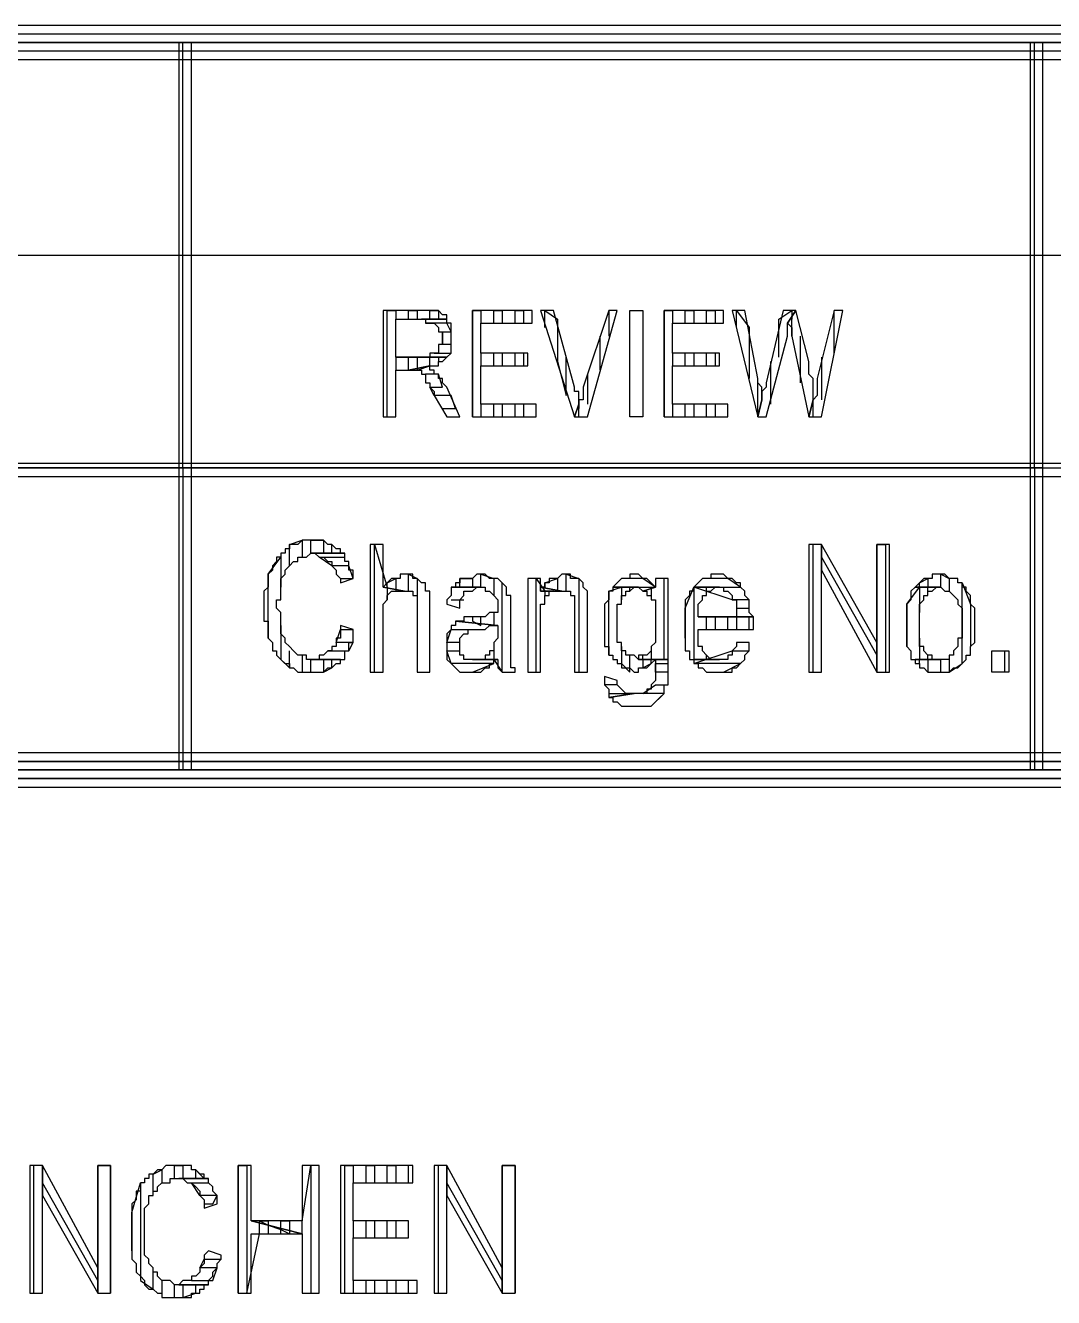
# Model space of a CAD drawing. Extents: x 0 to 594, y 0 to 420.
# Drawn here: x 540.3 to 564.45, y 52.6 to 82.5 of the extents above; entities that cross this region are included whole.
import ezdxf

# ---------------------------------------------------------------- set-up
doc = ezdxf.new("R2010")
doc.units = 0

msp = doc.modelspace()

# ---------------------------------------------------------------- linework, layer by layer
at = {"layer": 'GT_1', "flags": 128}
for points in [[(404, 82.5), (404, 81.7), (584, 81.7), (584, 82.5), (404, 82.5)], [(404, 81.9), (584, 81.9), (584, 82.1), (404, 82.1), (404, 82.3), (584, 82.3)], [(404, 82.1), (584, 82.1)], [(543.9, 72.1), (544.2, 72.1), (544.2, 82.1), (543.9, 82.1), (543.9, 72.1)], [(544, 72.1), (544, 82.1)], [(563.9, 72.1), (564.2, 72.1), (564.2, 82.1), (563.9, 82.1), (563.9, 72.1)], [(564, 72.1), (564, 82.1)], [(404, 77.1), (584, 77.1)], [(549.6, 75.8), (548.7, 75.8), (548.7, 73.3), (549, 73.3), (549, 74.4), (549.3, 74.4), (549.8, 74.5), (549.8, 74.5), (549.9, 74.5), (549.9, 74.5), (550, 74.5), (550, 74.6), (550.1, 74.6), (550.1, 74.6), (550.2, 74.7), (550.2, 74.7), (550.2, 74.7), (549, 74.7), (549, 75.6), (549.6, 75.6), (550.2, 75.6), (550.2, 75.7), (550.1, 75.7), (550.1, 75.7), (550, 75.8), (550, 75.8), (550, 75.8), (549.9, 75.8), (549.9, 75.8), (549.8, 75.8), (549.8, 75.8), (549.7, 75.8), (549.6, 75.8)], [(548.8, 73.3), (548.8, 75.8), (549, 75.8), (549, 75.6)], [(549.3, 75.6), (549.3, 75.8), (549.5, 75.8), (549.5, 75.6)], [(549.8, 75.6), (549.8, 75.8), (550, 75.8), (550, 75.6)], [(550.8, 73.3), (550.8, 75.8), (551, 75.8), (551, 75.5)], [(552.2, 75.8), (550.8, 75.8), (550.8, 73.3), (552.3, 73.3), (552.3, 73.6), (551, 73.6), (551, 74.5), (552.1, 74.5), (552.1, 74.8), (551, 74.8), (551, 75.5), (552.2, 75.5), (552.2, 75.8)], [(551.3, 75.5), (551.3, 75.8), (551.5, 75.8), (551.5, 75.5)], [(551.8, 75.5), (551.8, 75.8), (552, 75.8), (552, 75.5)], [(552.7, 75.8), (552.4, 75.8), (553.2, 73.3), (553.3, 73.6), (553.3, 73.7), (553.3, 73.7), (553.3, 73.8), (553.3, 73.9), (553.2, 73.9), (553.2, 74), (552.7, 75.8)], [(552.5, 75.4), (552.5, 75.8), (552.8, 75.6), (552.8, 74.6), (553, 73.8), (553, 74.7)], [(554.2, 75.8), (554, 75.8), (553.4, 74), (553.4, 74), (553.4, 73.9), (553.4, 73.9), (553.4, 73.8), (553.4, 73.7), (553.3, 73.7), (553.3, 73.6), (553.2, 73.3), (553.5, 73.3), (554.2, 75.8)], [(554, 75.8), (554, 75.2)], [(554.5, 73.3), (554.5, 75.8)], [(554.5, 73.3), (554.5, 75.8), (554.8, 75.8), (554.8, 73.3), (554.5, 73.3)], [(555.3, 73.3), (555.3, 75.8), (555.5, 75.8), (555.5, 75.5)], [(556.7, 75.8), (555.3, 75.8), (555.3, 73.3), (556.8, 73.3), (556.8, 73.6), (555.5, 73.6), (555.5, 74.5), (556.6, 74.5), (556.6, 74.8), (555.5, 74.8), (555.5, 75.5), (556.7, 75.5), (556.7, 75.8)], [(555.8, 75.5), (555.8, 75.8), (556, 75.8), (556, 75.5)], [(556.3, 75.5), (556.3, 75.8), (556.5, 75.8), (556.5, 75.5)], [(557.2, 75.8), (556.9, 75.8), (557.5, 73.3), (557.6, 73.7), (557.6, 73.7), (557.6, 73.8), (557.6, 73.8), (557.6, 73.9), (557.6, 74), (557.5, 74.1), (557.5, 74.1), (557.5, 74.2), (557.2, 75.8)], [(557, 75.4), (557, 75.8), (557.3, 75.4), (557.3, 74.2)], [(558.4, 75.8), (558.1, 75.8), (557.7, 74.1), (557.7, 74.1), (557.7, 74.1), (557.7, 74), (557.7, 74), (557.6, 73.9), (557.6, 73.8), (557.6, 73.7), (557.5, 73.3), (557.7, 73.3), (558.2, 75.2), (558.2, 75.3), (558.2, 75.3), (558.2, 75.4), (558.2, 75.4), (558.2, 75.5), (558.4, 75.8)], [(558, 74.7), (558, 75.6), (558.3, 75.8), (558.3, 75.6)], [(558.4, 75.8), (558.2, 75.5), (558.2, 75.5), (558.3, 75.4), (558.3, 75.3), (558.3, 75.2), (558.7, 73.3), (558.8, 73.7), (558.8, 73.7), (558.8, 73.8), (558.8, 73.9), (558.8, 73.9), (558.8, 74), (558.8, 74.1), (558.8, 74.1), (558.8, 74.2), (558.7, 74.3), (558.7, 74.3), (558.7, 74.4), (558.7, 74.5), (558.7, 74.6), (558.4, 75.8)], [(559.5, 75.8), (559.3, 75.8), (558.9, 74.2), (558.9, 74.1), (558.9, 74.1), (558.9, 74), (558.9, 73.9), (558.9, 73.9), (558.9, 73.8), (558.8, 73.7), (558.8, 73.7), (558.7, 73.3), (559, 73.3), (559.5, 75.8)], [(559.3, 74.8), (559.3, 75.8)], [(550.2, 75.6), (549.6, 75.6), (549.7, 75.6), (549.7, 75.5), (549.8, 75.5), (549.8, 75.5), (549.9, 75.5), (549.9, 75.5), (550, 75.4), (550, 75.4), (550, 75.3), (550.1, 75.3), (550.1, 75.2), (550.1, 75.1), (550.1, 75.1), (550.1, 75), (550, 75), (550, 74.9), (550, 74.9), (550, 74.8), (549.9, 74.8), (549.9, 74.8), (549.8, 74.8), (549.8, 74.7), (549.7, 74.7), (549.6, 74.7), (549.6, 74.7), (549, 74.7), (550.2, 74.7), (550.3, 74.8), (550.3, 74.8), (550.3, 74.9), (550.3, 74.9), (550.3, 75), (550.3, 75.1), (550.3, 75.1), (550.3, 75.2), (550.3, 75.3), (550.3, 75.3), (550.3, 75.4), (550.3, 75.5), (550.3, 75.5), (550.2, 75.5), (550.2, 75.6)], [(549.9, 74.8), (550.3, 74.8), (550.3, 75), (550.1, 75), (550.1, 75.3), (550.3, 75.3), (550.2, 75.5), (549.7, 75.5)], [(558.3, 75.2), (558.3, 75.6)], [(553.8, 74.4), (553.8, 75.2)], [(558.5, 75.2), (558.5, 74.1)], [(551, 74.8), (551, 74.5)], [(551.3, 74.5), (551.3, 74.8)], [(551.5, 74.8), (551.5, 74.5)], [(551.8, 74.5), (551.8, 74.8)], [(552, 74.8), (552, 74.5)], [(555.5, 74.8), (555.5, 74.5)], [(555.8, 74.5), (555.8, 74.8)], [(556, 74.8), (556, 74.5)], [(556.3, 74.5), (556.3, 74.8)], [(556.5, 74.8), (556.5, 74.5)], [(549, 74.7), (549, 74.4), (549.3, 74.4), (549.3, 74.7)], [(549.8, 74.5), (549.3, 74.4), (549.4, 74.4), (549.4, 74.4), (549.5, 74.4), (549.5, 74.4), (549.5, 74.4), (549.6, 74.4), (549.6, 74.3), (549.6, 74.3), (549.7, 74.3), (549.7, 74.2), (549.7, 74.1), (549.8, 74.1), (549.8, 74), (549.8, 74), (549.9, 73.9), (549.9, 73.8), (550.2, 73.3), (550.5, 73.3), (550.2, 74), (550.1, 74.1), (550.1, 74.1), (550.1, 74.2), (550, 74.2), (550, 74.3), (549.9, 74.3), (549.9, 74.4), (549.9, 74.4), (549.8, 74.4), (549.8, 74.5)], [(549.5, 74.7), (549.5, 74.4), (549.8, 74.5), (549.8, 74.7)], [(550, 74.7), (550, 74.6)], [(557.8, 74.6), (557.8, 73.6)], [(559, 74.7), (559, 73.7)], [(550.1, 73.5), (550.4, 73.5), (550.3, 73.8), (549.9, 73.8), (549.8, 74), (550.1, 74), (550, 74.3), (549.7, 74.3)], [(553.5, 74.3), (553.5, 73.6)], [(557.5, 73.5), (557.5, 74.1)], [(558.8, 73.5), (558.8, 74)], [(551, 73.6), (551, 73.3), (551.3, 73.3), (551.3, 73.6)], [(551.5, 73.6), (551.5, 73.3), (551.8, 73.3), (551.8, 73.6)], [(552, 73.6), (552, 73.3)], [(553.3, 73.7), (553.3, 73.5)], [(555.5, 73.6), (555.5, 73.3), (555.8, 73.3), (555.8, 73.6)], [(556, 73.6), (556, 73.3), (556.3, 73.3), (556.3, 73.6)], [(556.5, 73.6), (556.5, 73.3)], [(553.3, 73.3), (553.3, 73.5)], [(557.5, 73.3), (557.5, 73.5)], [(558.8, 73.3), (558.8, 73.5)], [(404, 72.2), (404, 71.9), (584, 71.9), (584, 72.2), (404, 72.2)], [(404, 72.1), (584, 72.1)], [(404, 72.1), (584, 72.1)], [(564, 72.1), (544, 72.1), (524, 72.1), (504, 72.1), (484, 72.1), (464, 72.1)], [(540.5, 72.1), (540.9, 72.1)], [(542.7, 72.1), (549.7, 72.1)], [(544.2, 72.1), (543.9, 72.1), (543.9, 65), (544.2, 65), (544.2, 72.1)], [(544, 72.1), (544, 65)], [(551.5, 72.1), (551.9, 72.1)], [(553.7, 72.1), (560.7, 72.1)], [(562.5, 72.1), (562.9, 72.1)], [(564.2, 72.1), (563.9, 72.1), (563.9, 65), (564.2, 65), (564.2, 72.1)], [(564, 72.1), (564, 65)], [(547.1, 70.4), (547, 70.4), (547, 70.4), (546.9, 70.4), (546.8, 70.4), (546.8, 70.4), (546.7, 70.3), (546.7, 70.3), (546.6, 70.3), (546.5, 70.3), (546.5, 70.2), (546.4, 70.2), (546.4, 70.1), (546.3, 70.1), (546.3, 70), (546.2, 70), (546.2, 69.9), (546.1, 69.8), (546.1, 69.8), (546.1, 69.7), (546.1, 69.7), (546, 69.6), (546, 69.5), (546, 69.5), (546, 69.4), (546, 69.3), (545.9, 69.2), (545.9, 69.1), (545.9, 69), (545.9, 69), (545.9, 68.9), (545.9, 68.8), (545.9, 68.7), (545.9, 68.6), (545.9, 68.5), (546, 68.5), (546, 68.4), (546, 68.3), (546, 68.2), (546, 68.1), (546, 68.1), (546.1, 68), (546.1, 67.9), (546.1, 67.8), (546.2, 67.8), (546.2, 67.7), (546.3, 67.6), (546.3, 67.6), (546.4, 67.5), (546.4, 67.5), (546.5, 67.5), (546.5, 67.4), (546.6, 67.4), (546.6, 67.4), (546.7, 67.3), (546.8, 67.3), (546.8, 67.3), (546.9, 67.3), (547, 67.3), (547, 67.3), (547.1, 67.3), (547.1, 67.3), (547.2, 67.3), (547.3, 67.3), (547.3, 67.3), (547.4, 67.4), (547.5, 67.4), (547.5, 67.4), (547.6, 67.5), (547.6, 67.5), (547.7, 67.5), (547.7, 67.6), (547, 67.6), (547, 67.6), (546.9, 67.6), (546.9, 67.7), (546.8, 67.7), (546.7, 67.7), (546.7, 67.7), (546.6, 67.8), (546.6, 67.8), (546.5, 67.9), (546.5, 67.9), (546.4, 68), (546.4, 68), (546.4, 68.1), (546.3, 68.2), (546.3, 68.2), (546.3, 68.3), (546.3, 68.4), (546.3, 68.4), (546.3, 68.5), (546.3, 68.6), (546.3, 68.7), (546.2, 68.8), (546.2, 68.9), (546.2, 69), (546.3, 69), (546.3, 69.1), (546.3, 69.2), (546.3, 69.3), (546.3, 69.4), (546.3, 69.4), (546.3, 69.5), (546.4, 69.6), (546.4, 69.7), (546.4, 69.7), (546.5, 69.8), (546.5, 69.8), (546.6, 69.9), (546.6, 69.9), (546.7, 69.9), (546.7, 70), (546.8, 70), (546.8, 70), (546.9, 70), (547, 70.1), (547, 70.1), (547.8, 70.1), (547.7, 70.1), (547.7, 70.2), (547.6, 70.2), (547.6, 70.2), (547.5, 70.3), (547.5, 70.3), (547.4, 70.3), (547.3, 70.4), (547.3, 70.4), (547.2, 70.4), (547.1, 70.4), (547.1, 70.4)], [(546.5, 69.8), (546.5, 70.3), (546.8, 70.4), (546.8, 70)], [(547, 70.1), (547, 70.4), (547.3, 70.4), (547.3, 70.1)], [(547.5, 70.1), (547.5, 70.3)], [(548.7, 70.3), (548.4, 70.3), (548.4, 67.3), (548.7, 67.3), (548.7, 68.5), (548.7, 68.6), (548.7, 68.7), (548.7, 68.8), (548.7, 68.9), (548.7, 68.9), (548.8, 69), (548.8, 69.1), (548.8, 69.1), (548.9, 69.2), (549, 69.2), (549, 69.2), (549.1, 69.2), (549.2, 69.2), (548.7, 69.3), (548.7, 70.3)], [(548.5, 67.3), (548.5, 70.3), (548.8, 69.3), (548.8, 69)], [(559, 70.3), (558.7, 70.3), (558.7, 67.3), (559, 67.3), (559, 69.7), (559, 70.3)], [(558.8, 67.3), (558.8, 70.3)], [(559, 70.3), (559, 69.7), (560.3, 67.3), (560.3, 68), (559, 70.3)], [(560.3, 67.3), (560.3, 70.3), (560.5, 70.3), (560.5, 67.3)], [(560.6, 70.3), (560.3, 70.3), (560.3, 68), (560.3, 67.3), (560.6, 67.3), (560.6, 70.3)], [(546, 68.1), (546, 69.6), (546.3, 70), (546.3, 69.3)], [(547.8, 70.1), (547, 70.1), (547.1, 70.1), (547.2, 70), (547.2, 70), (547.3, 70), (547.3, 70), (547.4, 69.9), (547.4, 69.9), (547.5, 69.9), (547.5, 69.8), (547.6, 69.7), (547.6, 69.7), (547.6, 69.6), (547.7, 69.5), (547.7, 69.4), (548, 69.5), (548, 69.6), (548, 69.7), (547.9, 69.7), (547.9, 69.8), (547.9, 69.9), (547.8, 69.9), (547.8, 70), (547.8, 70.1)], [(547.7, 69.5), (548, 69.5), (547.9, 69.8), (547.5, 69.8), (547.2, 70), (547.8, 70)], [(559, 70), (560.3, 67.7)], [(549.2, 69.6), (549.1, 69.6), (549.1, 69.5), (549, 69.5), (548.9, 69.5), (548.9, 69.5), (548.8, 69.4), (548.8, 69.4), (548.7, 69.3), (548.7, 69.3), (549.2, 69.2), (549.2, 69.2), (549.3, 69.2), (549.3, 69.2), (549.4, 69.2), (549.4, 69.1), (549.4, 69.1), (549.5, 69.1), (549.5, 69), (549.5, 68.9), (549.5, 68.8), (549.5, 68.7), (549.5, 67.3), (549.8, 67.3), (549.8, 68.7), (549.8, 68.8), (549.8, 68.9), (549.8, 69), (549.8, 69.1), (549.8, 69.1), (549.8, 69.2), (549.7, 69.2), (549.7, 69.3), (549.7, 69.4), (549.6, 69.4), (549.5, 69.5), (549.5, 69.5), (549.5, 69.5), (549.4, 69.5), (549.4, 69.6), (549.3, 69.6), (549.2, 69.6)], [(548.8, 69.3), (548.8, 69.4), (549, 69.5), (549, 69.2), (549.3, 69.2), (549.3, 69.6), (549.5, 69.5), (549.5, 67.3), (549.8, 67.3), (549.8, 69)], [(551, 69.6), (550.9, 69.6), (550.9, 69.6), (550.8, 69.5), (550.7, 69.5), (550.7, 69.5), (550.6, 69.5), (550.5, 69.5), (550.5, 69.4), (550.4, 69.4), (550.4, 69.3), (550.3, 69.3), (551, 69.3), (551, 69.3), (551.1, 69.3), (551.1, 69.2), (551.2, 69.2), (551.2, 69.2), (551.3, 69.1), (551.3, 69.1), (551.3, 69.1), (551.4, 69), (551.4, 68.9), (551.4, 68.8), (551.4, 68.7), (551.3, 68.7), (551.3, 68.7), (551.2, 68.7), (551.2, 68.7), (551.1, 68.6), (551, 68.6), (550.9, 68.6), (550.8, 68.6), (550.8, 68.6), (550.7, 68.6), (550.6, 68.6), (550.6, 68.5), (550.5, 68.5), (550.5, 68.5), (550.4, 68.5), (551.4, 68.4), (551.4, 68.3), (551.4, 68.2), (551.4, 68.1), (551.4, 68.1), (551.3, 68), (551.3, 67.9), (551.3, 67.9), (551.3, 67.8), (551.2, 67.8), (551.2, 67.7), (551.1, 67.7), (551.1, 67.6), (551, 67.6), (551.4, 67.6), (551.4, 67.6), (551.4, 67.5), (551.4, 67.4), (551.5, 67.3), (551.8, 67.3), (551.8, 67.4), (551.7, 67.4), (551.7, 67.5), (551.7, 67.6), (551.7, 67.6), (551.7, 67.7), (551.7, 67.7), (551.7, 67.8), (551.7, 67.9), (551.7, 68), (551.7, 68.1), (551.7, 68.3), (551.7, 68.7), (551.7, 68.8), (551.7, 68.9), (551.7, 69), (551.7, 69), (551.7, 69.1), (551.6, 69.1), (551.6, 69.2), (551.6, 69.3), (551.6, 69.3), (551.5, 69.4), (551.5, 69.4), (551.4, 69.5), (551.4, 69.5), (551.3, 69.5), (551.3, 69.5), (551.2, 69.5), (551.1, 69.6), (551.1, 69.6), (551, 69.6)], [(550.5, 69.3), (550.5, 69.5), (550.8, 69.5), (550.8, 69.3)], [(551, 69.3), (551, 69.6), (551.3, 69.5), (551.3, 69.1)], [(551.3, 67.8), (551.3, 67.6), (551.5, 67.3), (551.5, 69.4)], [(552.4, 69.5), (552.1, 69.5), (552.1, 67.3), (552.4, 67.3), (552.4, 68.5), (552.4, 68.6), (552.4, 68.7), (552.4, 68.8), (552.4, 68.9), (552.5, 68.9), (552.5, 69), (552.5, 69.1), (552.6, 69.1), (552.6, 69.1), (552.6, 69.2), (552.7, 69.2), (552.4, 69.2), (552.4, 69.5)], [(552.3, 67.3), (552.3, 69.5), (552.5, 69.2), (552.5, 69.1)], [(552.9, 69.6), (552.9, 69.6), (552.8, 69.5), (552.7, 69.5), (552.7, 69.5), (552.6, 69.5), (552.6, 69.4), (552.5, 69.4), (552.5, 69.3), (552.4, 69.3), (552.9, 69.2), (553, 69.2), (553, 69.2), (553.1, 69.2), (553.1, 69.1), (553.2, 69.1), (553.2, 69), (553.2, 69), (553.2, 68.9), (553.2, 68.9), (553.2, 68.8), (553.2, 68.7), (553.2, 67.3), (553.5, 67.3), (553.5, 68.7), (553.5, 68.7), (553.5, 68.8), (553.5, 68.9), (553.5, 69), (553.5, 69), (553.5, 69.1), (553.5, 69.2), (553.5, 69.2), (553.4, 69.3), (553.4, 69.4), (553.4, 69.4), (553.3, 69.5), (553.2, 69.5), (553.2, 69.5), (553.1, 69.5), (553.1, 69.6), (553, 69.6), (552.9, 69.6)], [(552.5, 69.3), (552.5, 69.4), (552.8, 69.5), (552.8, 69.2), (553, 69.2), (553, 69.6), (553.3, 69.5), (553.3, 67.3)], [(554.6, 69.6), (554.6, 69.6), (554.5, 69.6), (554.5, 69.5), (554.4, 69.5), (554.3, 69.5), (554.3, 69.5), (554.2, 69.4), (554.2, 69.4), (554.2, 69.4), (554.1, 69.3), (554.7, 69.3), (554.7, 69.3), (554.8, 69.2), (555.1, 69.3), (555.1, 69.3), (555, 69.4), (555, 69.4), (554.9, 69.5), (554.9, 69.5), (554.8, 69.5), (554.8, 69.5), (554.7, 69.6), (554.6, 69.6)], [(554.1, 69.3), (555.1, 69.3), (554.8, 69.5), (554.5, 69.5)], [(555.4, 69.5), (555.1, 69.5), (555.1, 69.3), (554.8, 69.2), (554.8, 69.2), (554.9, 69.2), (554.9, 69.1), (555, 69.1), (555, 69), (555.1, 69), (555.1, 68.9), (555.1, 68.8), (555.1, 68.7), (555.1, 68.6), (555.1, 68.6), (555.1, 68.5), (555.1, 68.4), (555.1, 68.3), (555.1, 68.2), (555.1, 68.1), (555.1, 68), (555.1, 68), (555, 67.9), (555, 67.8), (555, 67.8), (554.9, 67.7), (554.8, 67.7), (554.8, 67.7), (554.7, 67.7), (554.7, 67.6), (555.4, 67.6), (555.4, 69.5)], [(555, 67.9), (555, 67.6), (555.3, 67.6), (555.3, 69.5)], [(556.6, 69.6), (556.5, 69.6), (556.4, 69.6), (556.4, 69.5), (556.3, 69.5), (556.2, 69.5), (556.2, 69.5), (556.1, 69.4), (556.1, 69.4), (556, 69.3), (556, 69.3), (556.6, 69.3), (556.6, 69.3), (556.7, 69.3), (556.7, 69.2), (556.8, 69.2), (556.8, 69.2), (556.9, 69.1), (556.9, 69), (557, 69), (557, 68.9), (557, 68.8), (557, 68.7), (557, 68.6), (556.1, 68.6), (557.4, 68.6), (557.3, 68.7), (557.3, 68.8), (557.3, 68.9), (557.3, 68.9), (557.3, 69), (557.2, 69.1), (557.2, 69.2), (557.2, 69.2), (557.1, 69.3), (557.1, 69.3), (557.1, 69.4), (557, 69.4), (556.9, 69.5), (556.9, 69.5), (556.8, 69.5), (556.8, 69.5), (556.7, 69.6), (556.6, 69.6), (556.6, 69.6)], [(557, 68.8), (557.3, 68.8), (557.3, 69), (556.9, 69), (556, 69.3), (557.1, 69.3), (556.8, 69.5), (556.4, 69.5)], [(561.8, 69.6), (561.8, 69.6), (561.7, 69.6), (561.6, 69.6), (561.6, 69.5), (561.5, 69.5), (561.4, 69.5), (561.4, 69.5), (561.3, 69.4), (561.3, 69.4), (561.2, 69.3), (561.2, 69.3), (561.2, 69.3), (561.8, 69.3), (561.8, 69.3), (561.9, 69.2), (561.9, 69.2), (562, 69.2), (562, 69.2), (562.1, 69.1), (562.1, 69.1), (562.2, 69), (562.2, 68.9), (562.2, 68.9), (562.3, 68.8), (562.3, 68.7), (562.3, 68.6), (562.3, 68.5), (562.3, 68.4), (562.3, 68.4), (562.3, 68.3), (562.3, 68.2), (562.3, 68.1), (562.2, 68.1), (562.2, 68), (562.2, 67.9), (562.2, 67.9), (562.1, 67.8), (562.1, 67.8), (562.1, 67.7), (562, 67.7), (562, 67.6), (561.9, 67.6), (561.8, 67.6), (561.8, 67.6), (561.2, 67.6), (561.2, 67.5), (561.3, 67.5), (561.3, 67.4), (561.4, 67.4), (561.4, 67.4), (561.5, 67.3), (561.6, 67.3), (561.6, 67.3), (561.7, 67.3), (561.8, 67.3), (561.8, 67.3), (561.9, 67.3), (562, 67.3), (562, 67.3), (562.1, 67.4), (562.1, 67.4), (562.2, 67.4), (562.2, 67.4), (562.3, 67.5), (562.3, 67.5), (562.4, 67.6), (562.4, 67.7), (562.5, 67.7), (562.5, 67.8), (562.5, 67.9), (562.5, 67.9), (562.6, 68), (562.6, 68.1), (562.6, 68.2), (562.6, 68.3), (562.6, 68.4), (562.6, 68.5), (562.6, 68.5), (562.6, 68.6), (562.6, 68.7), (562.6, 68.8), (562.5, 68.9), (562.5, 69), (562.5, 69), (562.5, 69.1), (562.4, 69.2), (562.4, 69.2), (562.4, 69.3), (562.3, 69.3), (562.3, 69.4), (562.2, 69.4), (562.2, 69.5), (562.1, 69.5), (562, 69.5), (562, 69.5), (561.9, 69.6), (561.8, 69.6), (561.8, 69.6)], [(561.3, 69.3), (561.3, 69.4), (561.5, 69.5), (561.5, 69.3)], [(561.8, 69.3), (561.8, 69.6), (562, 69.5), (562, 69.2)], [(562, 67.7), (562, 67.3), (562.3, 67.5), (562.3, 69.4), (562.5, 68.9), (562.5, 67.9)], [(550.3, 69.3), (550.3, 69.2), (550.3, 69.1), (550.3, 69.1), (550.2, 69), (550.2, 68.9), (550.5, 68.8), (550.5, 68.9), (550.5, 69), (550.6, 69.1), (550.6, 69.1), (550.6, 69.2), (550.7, 69.2), (550.7, 69.2), (550.8, 69.2), (550.9, 69.3), (551, 69.3), (550.3, 69.3)], [(552.4, 69.3), (552.4, 69.2), (552.7, 69.2), (552.7, 69.2), (552.8, 69.2), (552.9, 69.2), (552.4, 69.3)], [(554.1, 69.3), (554.1, 69.2), (554, 69.2), (554, 69.1), (554, 69), (553.9, 68.9), (553.9, 68.9), (553.9, 68.8), (553.9, 68.7), (553.9, 68.6), (553.9, 68.5), (553.9, 68.4), (553.9, 68.3), (553.9, 68.3), (553.9, 68.2), (553.9, 68.1), (553.9, 68), (553.9, 67.9), (554, 67.9), (554, 67.8), (554, 67.7), (554.1, 67.7), (554.1, 67.6), (554.2, 67.6), (554.2, 67.5), (554.3, 67.5), (554.3, 67.4), (554.4, 67.4), (554.4, 67.4), (554.5, 67.4), (554.6, 67.3), (554.6, 67.3), (554.7, 67.3), (554.7, 67.4), (554.8, 67.4), (554.8, 67.4), (554.9, 67.4), (555, 67.5), (555, 67.5), (555.1, 67.6), (555.1, 67.6), (555.4, 67.6), (554.7, 67.6), (554.6, 67.7), (554.5, 67.7), (554.5, 67.7), (554.4, 67.7), (554.4, 67.8), (554.3, 67.8), (554.3, 67.9), (554.3, 68), (554.2, 68), (554.2, 68.1), (554.2, 68.2), (554.2, 68.3), (554.2, 68.4), (554.2, 68.5), (554.2, 68.5), (554.2, 68.6), (554.2, 68.7), (554.2, 68.8), (554.2, 68.9), (554.3, 68.9), (554.3, 69), (554.3, 69.1), (554.4, 69.1), (554.4, 69.2), (554.5, 69.2), (554.5, 69.2), (554.6, 69.3), (554.7, 69.3), (554.1, 69.3)], [(554, 67.7), (554, 69.2), (554.3, 69.3), (554.3, 69)], [(554.5, 69.2), (554.5, 69.3)], [(555, 69.3), (555, 69)], [(555.8, 68.1), (555.8, 68.8), (556, 69.3), (556, 67.6), (556.3, 67.6), (556.3, 67.7)], [(556, 69.3), (556, 69.2), (555.9, 69.2), (555.9, 69.1), (555.9, 69.1), (555.8, 69), (555.8, 68.9), (555.8, 68.9), (555.8, 68.8), (555.8, 68.7), (555.8, 68.6), (555.8, 68.5), (555.8, 68.4), (555.8, 68.3), (555.8, 68.2), (555.8, 68.1), (555.8, 68.1), (555.8, 68), (555.8, 67.9), (555.8, 67.8), (555.9, 67.8), (555.9, 67.7), (555.9, 67.6), (556, 67.6), (556.6, 67.6), (556.6, 67.6), (556.5, 67.6), (556.4, 67.6), (556.4, 67.6), (556.3, 67.7), (556.3, 67.7), (556.2, 67.8), (556.2, 67.8), (556.2, 67.9), (556.1, 67.9), (556.1, 68), (556.1, 68.1), (556.1, 68.2), (556.1, 68.2), (556.1, 68.3), (557.4, 68.3), (557.4, 68.4), (557.4, 68.4), (557.4, 68.5), (557.4, 68.6), (556.1, 68.6), (556.1, 68.7), (556.1, 68.7), (556.1, 68.8), (556.1, 68.9), (556.2, 69), (556.2, 69), (556.2, 69.1), (556.3, 69.1), (556.3, 69.2), (556.4, 69.2), (556.4, 69.2), (556.5, 69.3), (556.6, 69.3), (556, 69.3)], [(556.3, 69.2), (556.3, 69.3)], [(561, 67.9), (561, 68.9), (561.3, 69.3), (561.3, 68.7)], [(561.2, 69.3), (561.1, 69.2), (561.1, 69.2), (561.1, 69.1), (561.1, 69), (561, 68.9), (561, 68.9), (561, 68.8), (561, 68.7), (561, 68.6), (561, 68.5), (561, 68.4), (561, 68.4), (561, 68.3), (561, 68.2), (561, 68.1), (561, 68.1), (561, 68), (561, 67.9), (561.1, 67.8), (561.1, 67.8), (561.1, 67.7), (561.1, 67.6), (561.2, 67.6), (561.8, 67.6), (561.7, 67.6), (561.7, 67.6), (561.6, 67.6), (561.6, 67.7), (561.5, 67.7), (561.5, 67.7), (561.4, 67.8), (561.4, 67.9), (561.3, 67.9), (561.3, 68), (561.3, 68.1), (561.3, 68.1), (561.3, 68.2), (561.3, 68.3), (561.3, 68.4), (561.3, 68.5), (561.3, 68.6), (561.3, 68.7), (561.3, 68.8), (561.3, 68.9), (561.3, 68.9), (561.4, 69), (561.4, 69.1), (561.4, 69.1), (561.5, 69.1), (561.5, 69.2), (561.6, 69.2), (561.6, 69.2), (561.7, 69.3), (561.8, 69.3), (561.2, 69.3)], [(561.5, 69.2), (561.5, 69.3)], [(550.3, 69), (550.6, 69)], [(550.4, 68.5), (550.4, 68.4), (550.3, 68.4), (550.3, 68.3), (550.3, 68.3), (550.2, 68.2), (550.2, 68.2), (550.2, 68.1), (550.2, 68), (550.2, 67.9), (550.2, 67.8), (550.2, 67.7), (550.2, 67.7), (550.2, 67.6), (550.3, 67.5), (550.3, 67.5), (550.4, 67.4), (550.4, 67.4), (550.5, 67.3), (550.5, 67.3), (550.6, 67.3), (550.7, 67.3), (550.8, 67.3), (550.8, 67.3), (550.9, 67.3), (551, 67.3), (551, 67.3), (551.1, 67.4), (551.1, 67.4), (551.2, 67.4), (551.2, 67.5), (551.3, 67.5), (551.3, 67.6), (550.8, 67.6), (550.8, 67.6), (550.7, 67.6), (550.7, 67.6), (550.6, 67.6), (550.6, 67.7), (550.5, 67.7), (550.5, 67.8), (550.5, 67.8), (550.5, 67.9), (550.5, 67.9), (550.5, 68), (550.5, 68.1), (550.5, 68.1), (550.6, 68.2), (550.6, 68.2), (550.7, 68.2), (550.7, 68.3), (550.8, 68.3), (550.9, 68.3), (550.9, 68.3), (551, 68.3), (551.1, 68.3), (551.2, 68.4), (551.2, 68.4), (551.3, 68.4), (551.3, 68.4), (551.4, 68.4), (550.4, 68.5)], [(550.5, 68.5), (550.5, 68.5)], [(550.8, 68.6), (550.8, 68.5), (551, 68.4), (551, 68.6)], [(551.3, 68.7), (551.3, 68.4)], [(556.3, 68.3), (556.3, 68.6)], [(556.5, 68.6), (556.5, 68.3)], [(556.8, 68.3), (556.8, 68.6), (557, 68.6), (557, 68.3), (557.3, 68.3), (557.3, 68.6)], [(546.3, 68.4), (546.3, 67.6), (546.5, 67.4), (546.5, 67.8)], [(547.7, 68.4), (547.7, 68.3), (547.7, 68.2), (547.7, 68.1), (547.6, 68.1), (547.6, 68), (547.6, 67.9), (547.5, 67.9), (547.5, 67.8), (547.4, 67.8), (547.3, 67.7), (547.3, 67.7), (547.2, 67.7), (547.2, 67.6), (547.1, 67.6), (547, 67.6), (547.7, 67.6), (547.8, 67.6), (547.8, 67.7), (547.8, 67.8), (547.9, 67.8), (547.9, 67.9), (547.9, 68), (548, 68), (548, 68.1), (548, 68.2), (548, 68.3), (547.7, 68.4)], [(547.4, 67.8), (547.9, 67.8), (548, 68), (547.6, 68), (547.7, 68.3), (548, 68.3)], [(550.7, 67.3), (550.8, 67.3), (551.3, 67.5), (550.3, 67.5), (550.2, 67.8), (550.5, 67.8), (550.5, 68), (550.2, 68), (550.3, 68.3), (550.9, 68.3)], [(554.3, 67.9), (554.3, 67.5), (554.5, 67.3), (554.5, 67.7)], [(557, 68), (557, 68), (557, 67.9), (556.9, 67.8), (556.9, 67.7), (556.9, 67.7), (556.8, 67.7), (556.8, 67.6), (556.7, 67.6), (556.7, 67.6), (556.6, 67.6), (556, 67.6), (556, 67.6), (556, 67.5), (556.1, 67.5), (556.1, 67.4), (556.2, 67.4), (556.2, 67.4), (556.3, 67.3), (556.4, 67.3), (556.4, 67.3), (556.5, 67.3), (556.6, 67.3), (556.7, 67.3), (556.7, 67.3), (556.8, 67.3), (556.9, 67.3), (556.9, 67.4), (557, 67.4), (557, 67.4), (557.1, 67.5), (557.1, 67.5), (557.2, 67.6), (557.2, 67.6), (557.2, 67.7), (557.3, 67.8), (557.3, 67.8), (557.3, 67.9), (557.3, 68), (557, 68)], [(561.3, 68.1), (561.3, 67.6), (561.5, 67.6), (561.5, 67.7)], [(546.8, 67.7), (546.8, 67.3), (547, 67.3), (547, 67.6)], [(547.3, 67.6), (547.3, 67.3), (547.5, 67.4), (547.5, 67.6)], [(551, 67.6), (551, 67.6), (550.9, 67.6), (550.8, 67.6), (551.3, 67.6), (551.4, 67.6), (551, 67.6)], [(555.4, 67.6), (555.1, 67.6), (555.1, 67.5), (555.1, 67.4), (555.1, 67.3), (555.1, 67.3), (555.1, 67.2), (555.1, 67.2), (555.1, 67.1), (555.1, 67.1), (555, 67), (555, 66.9), (554.9, 66.9), (554.9, 66.8), (554.8, 66.8), (554.8, 66.8), (554.7, 66.8), (554.6, 66.8), (554, 66.7), (554.1, 66.7), (554.1, 66.6), (554.2, 66.6), (554.2, 66.6), (554.3, 66.5), (554.3, 66.5), (554.4, 66.5), (554.5, 66.5), (554.5, 66.5), (554.6, 66.5), (554.7, 66.5), (554.8, 66.5), (554.8, 66.5), (554.9, 66.5), (555, 66.5), (555, 66.5), (555.1, 66.6), (555.1, 66.6), (555.2, 66.7), (555.2, 66.7), (555.3, 66.8), (555.3, 66.8), (555.3, 66.9), (555.3, 67), (555.4, 67), (555.4, 67.1), (555.4, 67.2), (555.4, 67.2), (555.4, 67.3), (555.4, 67.4), (555.4, 67.5), (555.4, 67.6)], [(554.8, 67.6), (554.8, 67.7)], [(554.8, 67.6), (554.8, 67.4), (555, 67.5), (555, 67.6)], [(556.5, 67.3), (556.7, 67.3), (557.1, 67.5), (556, 67.5), (556.9, 67.8), (557.3, 67.8)], [(556.5, 67.6), (556.5, 67.6)], [(561.3, 67.5), (561.3, 67.6)], [(561.5, 67.6), (561.5, 67.3), (561.8, 67.3), (561.8, 67.6)], [(563, 67.3), (563, 67.8), (563.3, 67.8), (563.3, 67.3)], [(563, 67.3), (563, 67.8), (563.4, 67.8), (563.4, 67.3), (563, 67.3)], [(554.3, 66.5), (555, 66.5), (555.3, 66.8), (554.8, 66.8), (555.1, 67), (555.4, 67), (555.4, 67.3), (555.1, 67.3), (555.1, 67.5), (555.4, 67.5)], [(553.9, 67.2), (553.9, 67.1), (553.9, 67), (554, 66.9), (554, 66.9), (554, 66.8), (554, 66.7), (554.6, 66.8), (554.6, 66.8), (554.5, 66.8), (554.4, 66.8), (554.4, 66.8), (554.3, 66.9), (554.3, 66.9), (554.3, 66.9), (554.2, 67), (554.2, 67.1), (553.9, 67.2)], [(554, 66.8), (554.4, 66.8), (554.2, 67), (553.9, 67)], [(584, 64.6), (584, 65.4), (404, 65.4), (404, 64.6), (584, 64.6)], [(404, 65.4), (404, 64.6), (584, 64.6), (584, 65.4), (404, 65.4)], [(584, 65.2), (404, 65.2), (404, 65), (584, 65), (584, 64.8), (404, 64.8)], [(404, 64.8), (584, 64.8), (584, 65), (404, 65), (404, 65.2), (584, 65.2)], [(404, 65), (584, 65)], [(514, 65), (584, 65)], [(540.7, 55.7), (540.4, 55.7), (540.4, 52.7), (540.7, 52.7), (540.7, 55), (540.7, 55.7)], [(540.5, 52.7), (540.5, 55.7)], [(540.7, 55.7), (540.7, 55), (542, 52.7), (542, 53.3), (540.7, 55.7)], [(542, 52.7), (542, 55.7), (542.3, 55.7), (542.3, 52.7)], [(542.3, 55.7), (542, 55.7), (542, 53.3), (542, 52.7), (542.3, 52.7), (542.3, 55.7)], [(543.9, 55.7), (543.8, 55.7), (543.7, 55.7), (543.7, 55.7), (543.6, 55.7), (543.5, 55.6), (543.5, 55.6), (543.4, 55.6), (543.4, 55.6), (543.3, 55.5), (543.2, 55.5), (543.2, 55.4), (543.1, 55.4), (543.1, 55.3), (543, 55.3), (543, 55.2), (543, 55.1), (542.9, 55.1), (542.9, 55), (542.9, 54.9), (542.8, 54.8), (542.8, 54.8), (542.8, 54.7), (542.8, 54.6), (542.8, 54.5), (542.8, 54.4), (542.8, 54.4), (542.8, 54.3), (542.8, 54.2), (542.8, 54.1), (542.8, 54), (542.8, 53.9), (542.8, 53.8), (542.8, 53.8), (542.8, 53.7), (542.8, 53.6), (542.8, 53.5), (542.9, 53.4), (542.9, 53.4), (542.9, 53.3), (542.9, 53.2), (543, 53.1), (543, 53.1), (543.1, 53), (543.1, 52.9), (543.1, 52.9), (543.2, 52.8), (543.3, 52.8), (543.3, 52.8), (543.4, 52.7), (543.4, 52.7), (543.5, 52.7), (543.5, 52.6), (543.6, 52.6), (543.7, 52.6), (543.7, 52.6), (543.8, 52.6), (543.9, 52.6), (543.9, 52.6), (544, 52.6), (544, 52.6), (544.1, 52.6), (544.2, 52.6), (544.2, 52.7), (544.3, 52.7), (544.4, 52.7), (544.4, 52.8), (544.5, 52.8), (544.5, 52.9), (544.6, 52.9), (543.9, 52.9), (543.8, 52.9), (543.8, 52.9), (543.7, 53), (543.6, 53), (543.6, 53), (543.5, 53), (543.4, 53.1), (543.4, 53.1), (543.4, 53.2), (543.3, 53.2), (543.3, 53.3), (543.2, 53.4), (543.2, 53.4), (543.2, 53.5), (543.1, 53.6), (543.1, 53.7), (543.1, 53.7), (543.1, 53.8), (543.1, 53.9), (543.1, 54), (543.1, 54.1), (543.1, 54.2), (543.1, 54.3), (543.1, 54.3), (543.1, 54.4), (543.1, 54.5), (543.1, 54.6), (543.1, 54.7), (543.2, 54.8), (543.2, 54.8), (543.2, 54.9), (543.2, 55), (543.3, 55), (543.3, 55.1), (543.4, 55.1), (543.4, 55.2), (543.4, 55.2), (543.5, 55.3), (543.5, 55.3), (543.6, 55.3), (543.7, 55.3), (543.7, 55.4), (543.8, 55.4), (543.9, 55.4), (544.6, 55.4), (544.5, 55.4), (544.5, 55.5), (544.5, 55.5), (544.4, 55.5), (544.3, 55.6), (544.3, 55.6), (544.2, 55.6), (544.2, 55.7), (544.1, 55.7), (544, 55.7), (544, 55.7), (543.9, 55.7)], [(543.8, 55.4), (543.8, 55.7), (544, 55.7), (544, 55.4)], [(545.3, 52.7), (545.3, 55.7), (545.5, 55.7), (545.5, 52.7), (545.8, 54.1), (545.8, 54.4), (546, 54.3), (546, 54.1), (546.3, 54.1), (546.3, 54.2), (546.5, 54.1), (546.5, 54.1), (546.8, 54.1), (546.8, 54.1)], [(545.6, 55.7), (545.3, 55.7), (545.3, 52.7), (545.6, 52.7), (545.6, 54.1), (546.8, 54.1), (545.6, 54.4), (545.6, 55.7)], [(547.2, 55.7), (546.8, 55.7), (546.8, 54.4), (545.6, 54.4), (546.8, 54.1), (546.8, 52.7), (547.2, 52.7), (547.2, 55.7)], [(545.8, 54.4), (545.8, 54.4), (546, 54.4), (546, 54.3), (546.3, 54.2), (546.3, 54.4), (546.5, 54.4), (546.5, 54.1), (546.8, 54.1), (546.8, 54.4), (547, 55.7), (547, 52.7)], [(549.4, 55.7), (547.7, 55.7), (547.7, 52.7), (549.5, 52.7), (549.5, 53), (548, 53), (548, 54), (549.3, 54), (549.3, 54.4), (548, 54.4), (548, 55.3), (549.4, 55.3), (549.4, 55.7)], [(547.8, 52.7), (547.8, 55.7), (548, 55.7), (548, 55.3)], [(548.3, 55.3), (548.3, 55.7), (548.5, 55.7), (548.5, 55.3)], [(548.8, 55.3), (548.8, 55.7), (549, 55.7), (549, 55.3)], [(549.3, 55.3), (549.3, 55.7)], [(550.2, 55.7), (549.9, 55.7), (549.9, 52.7), (550.2, 52.7), (550.2, 55), (550.2, 55.7)], [(550, 52.7), (550, 55.7)], [(550.2, 55.7), (550.2, 55), (551.5, 52.7), (551.5, 53.3), (550.2, 55.7)], [(551.5, 52.7), (551.5, 55.7), (551.8, 55.7), (551.8, 52.7)], [(551.8, 55.7), (551.5, 55.7), (551.5, 53.3), (551.5, 52.7), (551.8, 52.7), (551.8, 55.7)], [(543.3, 55), (543.3, 55.5), (543.5, 55.6), (543.5, 55.3)], [(544.6, 55.4), (543.9, 55.4), (543.9, 55.4), (544, 55.4), (544.1, 55.3), (544.1, 55.3), (544.2, 55.3), (544.2, 55.3), (544.3, 55.2), (544.3, 55.2), (544.4, 55.1), (544.4, 55.1), (544.4, 55), (544.5, 54.9), (544.5, 54.8), (544.5, 54.7), (544.8, 54.8), (544.8, 54.9), (544.8, 55), (544.8, 55), (544.7, 55.1), (544.7, 55.2), (544.7, 55.2), (544.6, 55.3), (544.6, 55.4)], [(544.3, 55.4), (544.3, 55.6), (544.5, 55.4), (544.5, 55.4)], [(542, 53), (540.7, 55.3)], [(542.8, 53.7), (542.8, 54.6), (543, 55.3), (543, 53), (543.3, 52.8), (543.3, 53.3)], [(544.5, 54.8), (544.7, 54.8), (544.8, 55), (544.4, 55), (544.2, 55.3), (544.6, 55.3)], [(551.5, 53), (550.2, 55.3)], [(548, 54.4), (548, 54)], [(548.3, 54), (548.3, 54.4)], [(548.5, 54.4), (548.5, 54)], [(548.8, 54), (548.8, 54.4)], [(549, 54.4), (549, 54)], [(549.3, 54), (549.3, 54.4)], [(544.6, 53.7), (544.6, 53.7), (544.5, 53.6), (544.5, 53.5), (544.5, 53.4), (544.5, 53.4), (544.4, 53.3), (544.4, 53.2), (544.4, 53.2), (544.3, 53.1), (544.3, 53.1), (544.2, 53.1), (544.2, 53), (544.1, 53), (544.1, 53), (544, 53), (543.9, 52.9), (543.9, 52.9), (544.6, 52.9), (544.6, 52.9), (544.6, 53), (544.7, 53.1), (544.7, 53.1), (544.7, 53.2), (544.8, 53.3), (544.8, 53.3), (544.8, 53.4), (544.9, 53.5), (544.9, 53.6), (544.6, 53.7)], [(544.2, 53), (544.7, 53), (544.8, 53.3), (544.4, 53.3), (544.5, 53.5), (544.9, 53.5)], [(543.5, 53), (543.5, 52.6), (543.8, 52.6), (543.8, 52.9)], [(548, 53), (548, 52.7), (548.3, 52.7), (548.3, 53)], [(548.5, 53), (548.5, 52.7), (548.8, 52.7), (548.8, 53)], [(549, 53), (549, 52.7), (549.3, 52.7), (549.3, 53)], [(544, 52.9), (544, 52.6), (544.3, 52.7), (544.3, 52.9)]]:
    msp.add_lwpolyline(points, dxfattribs=at)

doc.saveas('drawing.dxf')
